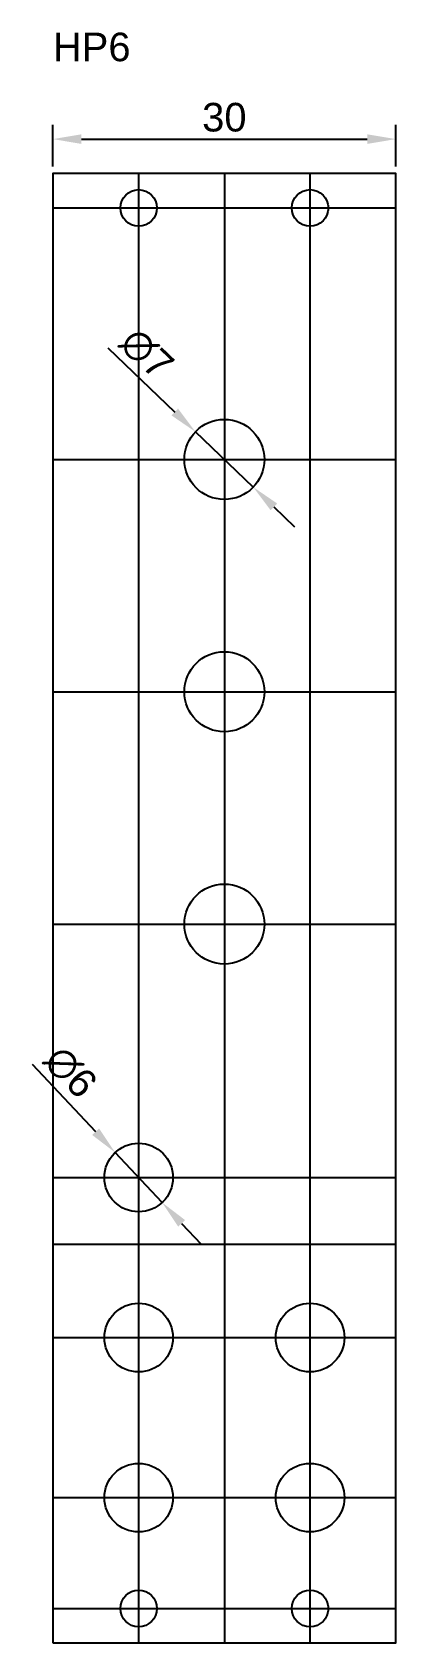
# Model space of a CAD drawing. Header units: millimetres. Extents: x -2 to 30, y 0 to 141.
import ezdxf

# ---------------------------------------------------------------- set-up
doc = ezdxf.new("R2010")
doc.units = ezdxf.units.MM
for name, color, linetype in [('01 Cuts', 7, 'Continuous'), ('03 Name', 4, 'Continuous'), ('04 Ano', 3, 'Continuous'), ('05 Hole', 6, 'Continuous'), ('10 Guide', 252, 'Continuous')]:
    doc.layers.add(name, color=color, linetype=linetype)
doc.styles.get("Standard").update_dxf_attribs({"font": 'arial.ttf'})
doc.dimstyles.new('ISO-25', dxfattribs={"dimtxt": 2.5, "dimasz": 2.5, "dimexe": 1.25, "dimexo": 0.625, "dimtad": 1, "dimtxsty": 'Standard', "dimcen": 2.5, "dimadec": 0, "dimazin": 0, "dimtfac": 1, "dimtmove": 0, "dimatfit": 3, "dimfxl": 1, "dimarcsym": 0})

# ---------------------------------------------------------------- blocks, each defined once
blk = doc.blocks.new('*D5')
at = {"layer": '04 Ano', "color": 0, "lineweight": -2, "transparency": 16777216}
for p, q in [((0, 129.12), (0, 132.77)), ((30, 129.12), (30, 132.77)), ((2.5, 131.52), (27.5, 131.52))]:
    blk.add_line(p, q, dxfattribs=at)
at = {"layer": '04 Ano', "color": 0, "transparency": 16777216}
for points in [[(2.5, 131.94), (2.5, 131.1), (0, 131.52)], [(27.5, 131.94), (27.5, 131.1), (30, 131.52)]]:
    blk.add_solid(points, dxfattribs=at)
at = {"layer": 'Defpoints', "color": 0, "transparency": 16777216}
for p in [(30, 131.52), (0, 128.5), (30, 128.5)]:
    blk.add_point(p, dxfattribs=at)
at = {"layer": '04 Ano', "color": 0, "transparency": 16777216, "insert": (15, 133.42), "char_height": 2.5, "attachment_point": 5}
blk.add_mtext('30', dxfattribs=at)
blk = doc.blocks.new('*U11')
at = {"layer": '05 Hole'}
for centre in [(-7.5, 0), (7.5, 0)]:
    blk.add_circle(centre, 3, dxfattribs=at)
blk = doc.blocks.new('*U12')
at = {"layer": '05 Hole', "color": 0, "linetype": 'ByBlock', "lineweight": -2, "transparency": 16777216}
for p in [(0, 0), (0, -14)]:
    blk.add_blockref('*U11', p, dxfattribs=at)
blk = doc.blocks.new('*D13')
at = {"layer": '04 Ano', "color": 0, "lineweight": -2, "transparency": 16777216}
for p, q in [((4.81, 113.26), (10.67, 107.65)), ((17.53, 101.08), (12.47, 105.92)), ((19.33, 99.35), (21.14, 97.62))]:
    blk.add_line(p, q, dxfattribs=at)
at = {"layer": '04 Ano', "color": 0, "transparency": 16777216}
for points in [[(10.95, 107.95), (10.38, 107.35), (12.47, 105.92)], [(19.62, 99.65), (19.05, 99.05), (17.53, 101.08)]]:
    blk.add_solid(points, dxfattribs=at)
at = {"layer": 'Defpoints', "color": 0, "transparency": 16777216}
for p in [(12.47, 105.92), (17.53, 101.08)]:
    blk.add_point(p, dxfattribs=at)
at = {"layer": '04 Ano', "color": 0, "transparency": 16777216, "insert": (8.2, 112.74), "char_height": 2.5, "attachment_point": 5, "rotation": 316.2439}
blk.add_mtext('∅7', dxfattribs=at)
blk = doc.blocks.new('*D14')
at = {"layer": '04 Ano', "color": 0, "lineweight": -2, "transparency": 16777216}
for p, q in [((-1.81, 50.62), (3.74, 44.71)), ((9.55, 38.51), (5.45, 42.88)), ((11.26, 36.68), (12.97, 34.86))]:
    blk.add_line(p, q, dxfattribs=at)
at = {"layer": '04 Ano', "color": 0, "transparency": 16777216}
for points in [[(4.04, 44.99), (3.43, 44.42), (5.45, 42.88)], [(11.57, 36.97), (10.96, 36.4), (9.55, 38.51)]]:
    blk.add_solid(points, dxfattribs=at)
at = {"layer": 'Defpoints', "color": 0, "transparency": 16777216}
for p in [(5.45, 42.88), (9.55, 38.51)]:
    blk.add_point(p, dxfattribs=at)
at = {"layer": '04 Ano', "color": 0, "transparency": 16777216, "insert": (1.54, 49.92), "char_height": 2.5, "attachment_point": 5, "rotation": 313.1803}
blk.add_mtext('∅6', dxfattribs=at)

msp = doc.modelspace()

# ---------------------------------------------------------------- linework, layer by layer
at = {"layer": '01 Cuts'}
msp.add_lwpolyline([(0, 0), (30, 0), (30, 128.5), (0, 128.5)], close=True, dxfattribs=at)
at = {"layer": '05 Hole'}
for centre, radius in [((7.5, 125.5), 1.6), ((22.5, 125.5), 1.6), ((15, 103.5), 3.5), ((15, 83.18), 3.5), ((15, 83.18), 3.5), ((15, 62.86), 3.5), ((7.5, 40.695), 3), ((7.5, 3), 1.6), ((22.5, 3), 1.6)]:
    msp.add_circle(centre, radius, dxfattribs=at)
at = {"layer": '10 Guide'}
for p, q in [((7.5, 128.5), (7.5, 0)), ((15, 128.5), (15, 0)), ((22.5, 0), (22.5, 128.5)), ((0, 125.5), (30, 125.5)), ((0, 103.5), (30, 103.5)), ((0, 83.18), (30, 83.18)), ((0, 62.86), (30, 62.86)), ((0, 40.695), (30, 40.695)), ((0, 34.86), (30, 34.86)), ((0, 26.695), (30, 26.695)), ((0, 12.695), (30, 12.695)), ((0, 3), (30, 3))]:
    msp.add_line(p, q, dxfattribs=at)

# ---------------------------------------------------------------- block references
at = {"layer": '05 Hole'}
msp.add_blockref('*U12', (15, 26.695), dxfattribs=at)

# ---------------------------------------------------------------- texts
at = {"layer": '03 Name', "insert": (0, 140.833), "char_height": 2.5, "attachment_point": 1}
msp.add_mtext_dynamic_manual_height_columns('HP6', width=30, gutter_width=12.5, heights=[0], dxfattribs=at)

# ---------------------------------------------------------------- dimensions: what is measured, and where the dimension line sits
at = {"layer": '04 Ano'}
dim = msp.add_linear_dim(base=(30, 131.521), p1=(0, 128.5), p2=(30, 128.5), dimstyle='ISO-25', override={"dimtmove": 1}, dxfattribs=at)
dim.commit()
dim.dimension.update_dxf_attribs({"geometry": '*D5', "text_midpoint": (15, 133.423)})
for p1, p2, picture, middle in [((17.528, 101.079), (12.472, 105.921), '*D13', (8.198, 112.742)), ((9.553, 38.508), (5.447, 42.883), '*D14', (1.545, 49.922))]:
    dim = msp.add_diameter_dim_2p(p1=p1, p2=p2, dimstyle='ISO-25', dxfattribs=at)
    dim.commit()
    dim.dimension.update_dxf_attribs({"geometry": picture, "text_midpoint": middle})

doc.saveas('drawing.dxf')
